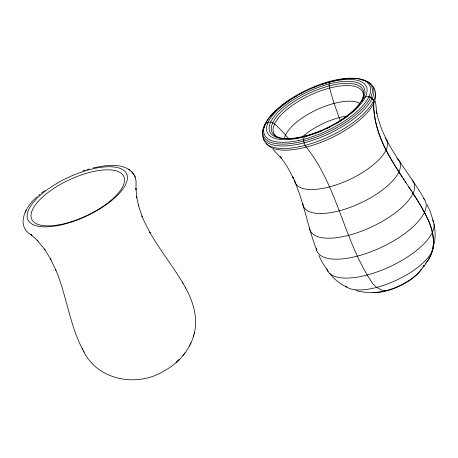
<?xml version="1.0" encoding="UTF-8"?>
<svg xmlns="http://www.w3.org/2000/svg" width="458" height="458" viewBox="0 0 458 458"><rect width="100%" height="100%" fill="white"/><g stroke="black" fill="none" stroke-linecap="round" stroke-linejoin="round"><path stroke-width="0.69" d="M361.923 100.966L362.444 98.945A4.408 3.675 24.9 0 1 362.828 98.39L364.104 97.377A6.143 5.118 24.9 0 1 364.894 97.01C368.037 95.848 372.102 97.193 373.493 100.354C373.304 120.826 379.928 140.795 390.582 158.262C401.952 178.362 416.666 196.453 426.879 217.218C434.407 231.387 437.058 250.474 425.654 263.43C444.409 240.679 425.058 212.209 412.114 192.022M83.516 351.114C97.697 380.758 137.91 387.623 164.359 370.774C177.985 363.486 188.988 350.965 193.557 336.115C198.703 319.535 193.448 301.742 185.158 287.143M434.138 244.108C435.541 237.656 435.306 230.895 434.064 224.437M193.557 336.115L193.849 334.981M194.169 333.745L194.473 332.571M37.23 196.711C25.98 205.671 14.725 226 31.94 235.372L31.012 234.576L37.905 240.988L37.15 240.181L45.033 249.828L44.426 249.009L50.981 259.686L50.5 258.833L55.928 270.312L55.561 269.413C67.068 296.28 69.639 326.457 84.083 352.116M189.435 345.996L189.978 344.908M190.442 343.975L191.009 342.842M25.041 212.352L25.396 211.648M25.785 210.875L26.129 210.182M423.335 267.226L425.745 263.9M183.034 355.454L183.801 354.475M184.248 353.891L185.066 352.849M38.604 195.486L40.035 194.261M41.518 193.041L44.644 190.625M83.053 170.834L85.091 170.176M87.112 169.552L89.121 168.973M93.083 167.937C106.594 165 126.895 161.691 134.921 176.221M386.186 290.664L381.64 290.132L376.751 287.395A45.668 17.753 75.4 0 1 372.337 283.015C343.866 241.08 338.164 187.248 306.322 147.098M374.73 292.347C368.392 292.908 362.009 292.084 355.837 290.618M368.873 96.747C371.398 97.314 373.871 99.409 373.837 102.168C372.635 130.02 387.714 154.787 402.387 177.275M346.969 287.24C340.214 284.063 334.277 279.231 329.628 273.403M305.95 136.278L305.578 136.055A4.408 1.712 75.4 0 0 305.24 135.974L304.547 136.244A6.143 2.387 75.4 0 0 304.261 136.581L303.625 139.324A6.727 2.616 75.4 0 0 304.118 142.885L304.616 144.339A4.66 1.815 75.4 0 0 305.091 145.369L305.383 145.867M128.629 169.231L129.929 170.061M272.939 149.382L281.538 158.399L280.187 156.779L283.96 161.76L287.389 166.987L293.349 178.082L292.502 176.341C303.585 200.02 307.478 226.172 316.747 250.509M288.666 138.911L285.511 135.093A104.367 87.003 24.9 0 0 274.554 124.009L272.258 122.492A4.408 3.675 24.9 0 0 271.497 122.24L269.653 122.04A6.143 5.118 24.9 0 0 268.731 122.12L265.394 123.763A6.727 5.611 24.9 0 0 264.232 126.648L264.295 127.106M328.151 271.634L322.283 262.48L318.871 255.501M408.582 186.658L411.232 190.683M405.032 181.299L405.92 182.639M403.269 178.62L404.151 179.96M185.719 288.151C175.076 268.634 160.621 251.516 149.72 232.154L150.201 233.007L144.419 221.781L141.917 215.97L142.283 216.869L138.316 204.984L138.579 205.963L136.667 196.814L136.822 197.879L135.963 188.547L136.003 189.726L136.06 180.91L134.675 175.614M424.686 199.894C413.042 178.998 397.332 160.655 386.277 139.404M182.502 282.449L183.063 283.445M82.188 348.721L82.755 349.729M387.119 141.15L381.812 129.62L377.844 117.735L376.453 111.638L376.882 113.693L375.497 101.292M427.148 204.726L430.354 211.802L433.6 222.187M135.116 176.702L135.368 177.309M340.231 120.488L334.082 103.399A104.367 40.567 75.4 0 1 329.634 88.062L329.125 85.383A4.408 1.712 75.4 0 1 329.084 84.656L329.21 83.173A6.143 2.387 75.4 0 1 329.365 82.549L330.642 81.181A6.727 2.616 75.4 0 1 331.34 81.398M302.669 136.965A50.18 19.688 -25 0 1 279.552 113.349A50.18 19.688 -25 0 1 353.393 83.883A50.18 19.688 -25 0 1 335.577 123.832M329.972 126.877A50.18 19.688 -25 0 1 326.01 128.818M322.197 130.524A50.18 19.688 -25 0 1 305.83 136.192M279.277 138.024A49 19.225 -25 0 1 312.053 94.296A49 19.225 -25 0 1 361.912 101.201M284.475 138.07A43.201 16.952 -25 0 1 317.176 109.531A43.201 16.952 -25 0 1 359.719 103.268M303.207 136.163A39.749 15.595 -25 0 1 347.605 116.006M361.837 79.835A60.548 23.753 -25 0 1 327.814 134.286A60.548 23.753 -25 0 1 265.377 124.45M321.814 84.392A59.488 23.341 -25 0 1 370.07 98.556A59.488 23.341 -25 0 1 290.841 143.577A59.488 23.341 -25 0 1 276.638 110.063M278.143 108.741A59.488 23.341 -25 0 1 289.891 99.976M293.338 97.806A59.488 23.341 -25 0 1 296.904 95.699M300.58 93.678A59.488 23.341 -25 0 1 301.822 93.02M313.993 87.358A59.488 23.341 -25 0 1 315.946 86.568M421.165 269.333A32.329 12.681 -25 0 1 373.299 292.29M433.623 244.738A49.298 19.345 -25 0 1 396.576 280.153A49.298 19.345 -25 0 1 345.395 286.05M432.507 219.995A58.303 22.877 -25 0 1 389.632 266.825A58.303 22.877 -25 0 1 326.943 268.817M423.484 198.388A59.677 23.415 -25 0 1 380.684 247.658A59.677 23.415 -25 0 1 316.255 247.984M412.091 180.017A57.095 22.402 -25 0 1 371.146 227.151A57.095 22.402 -25 0 1 309.505 227.466M396.863 158.445A53.019 20.799 -25 0 1 361.751 202.459A53.019 20.799 -25 0 1 302.807 203.558M385.258 138.133A50.42 19.78 -25 0 1 349.099 179.754A50.42 19.78 -25 0 1 294.671 180.034M306.322 147.087A11.255 4.374 75.4 0 1 305.383 145.884M375.325 93.426A60.038 23.553 -25 0 1 329.817 138.579A60.038 23.553 -25 0 1 266.625 143.703M372.646 86.407A60.943 23.908 -25 0 1 328.941 136.719A60.943 23.908 -25 0 1 263.15 137.056M422.705 267.197A32.329 12.818 -24.8 0 1 373.052 292.422M424.142 265.222L423.347 266.092L424.142 265.222M179.158 359.748L176.204 362.587L179.158 359.748M133.765 174.051L132.041 171.922L133.765 174.051M298.771 140.474A58.034 22.768 -25 0 0 369.806 85.886A58.034 22.768 -25 0 0 282.826 104.395A58.034 22.768 -25 0 0 298.771 140.474M299.526 137.961A54.588 21.417 -25 0 0 366.343 86.625A54.588 21.417 -25 0 0 284.533 104.029A54.588 21.417 -25 0 0 299.526 137.961M300.568 137.062A51.977 20.392 -25 0 0 364.184 88.176A51.977 20.392 -25 0 0 286.29 104.75A51.977 20.392 -25 0 0 300.568 137.062M58.378 225.473A54.428 21.354 -25 0 0 126.946 174.658A54.428 21.354 -25 0 0 46.487 190.247A54.428 21.354 -25 0 0 58.378 225.473M60.147 224.592A50.752 19.912 -25 0 0 124.084 177.206A50.752 19.912 -25 0 0 49.058 191.742A50.752 19.912 -25 0 0 60.147 224.592"/></g></svg>
